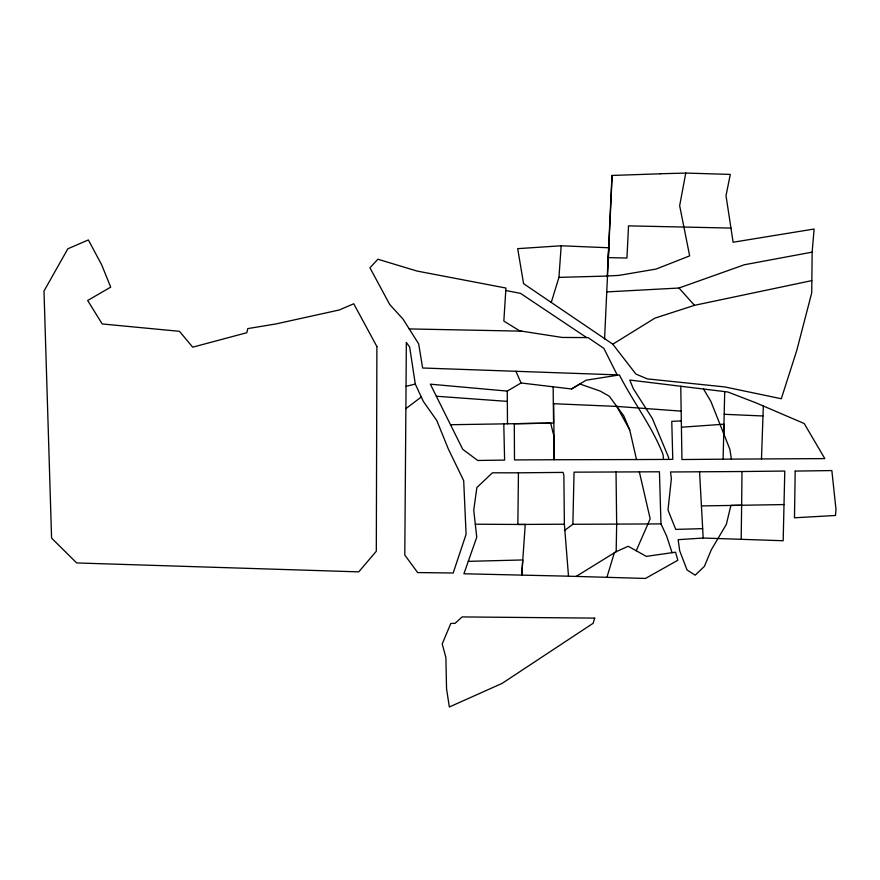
<?xml version="1.0" encoding="UTF-8"?>
<svg xmlns="http://www.w3.org/2000/svg" width="880" height="880" viewBox="0 0 880 880"><rect width="100%" height="100%" fill="white"/><g stroke="black" fill="none" stroke-linecap="round" stroke-linejoin="round"><path stroke-width="1.32" d="M406.043 386.298L406.329 342.43L409.673 347.127L415.305 384.087L423.368 401.478L436.799 420.519L448.283 448.866L463.694 480.667L466.092 534.314L453.167 573.001L417.637 572.572L404.789 555.016L406.043 386.298L415.305 384.087M741.642 505.263L741.994 471.526L784.784 471.053L783.178 540.738L703.186 538.032L678.15 539.671L679.679 550.748L687.027 569.954L695.2 575.179L704.396 566.368L711.293 549.813L726.341 524.37L730.895 505.428L741.642 505.263L741.18 538.978M564.377 524.216L563.871 475.431L563.079 472.395L518.441 472.824L517.858 524.458L564.377 524.216L568.502 576.191L645.48 578.446L677.831 560.252L675.554 552.2L646.305 556.369L628.199 546.271L616.165 551.683L576.136 576.444M604.571 338.932L608.806 247.775L561.187 245.784L517.682 248.655L523.589 283.69L612.799 344.19L635.877 374.044L647.328 378.895L724.79 386.925L781.297 398.75L796.73 350.592L811.723 292.842L812.152 252.142L814.099 229.02L733.117 242.231L726.011 195.701L730.29 174.427L685.96 173.063L660.253 173.756M681.318 420.904L671.77 421.377L672.782 459.305L668.767 459.426L668.459 457.072L652.333 418.44L633.358 388.762L629.772 380.05L727.782 391.985L755.909 402.831L804.199 423.522L824.813 458.601L731.412 459.118L729.817 449.152L723.745 433.818L723.965 424.204L681.45 427.229M564.421 530.552L572.858 524.293L574.068 472.164L659.428 471.79L660.979 523.908L666.677 536.096L672.089 552.706M680.757 386.265L681.945 459.536L723.118 459.184L724.724 391.611M761.486 458.865L763.323 406.021M612.161 175.494L608.344 257.631L626.945 258.027L628.529 225.863L730.961 228.074M551.243 302.478L558.954 277.376L561.187 245.784M685.773 173.019L679.657 205.7L689.656 255.882L656.04 269.082L618.849 275.396L607.299 276.012L611.974 175.45L660.451 173.789M606.892 577.434L614.317 552.827L616.165 551.683L616.671 524.161L616.022 471.812M568.502 576.191L463.903 573.771L476.751 537.229L473.737 510.235L476.872 487.542L492.404 472.813L518.441 472.824M636.229 550.748L650.177 518.804L639.331 471.79M405.9 408.639L421.201 397.056M612.799 344.19L654.874 318.153L694.485 305.327L811.723 280.632M503.789 423.896L504.603 460.086L477.708 460.471L462.726 449.295L430.353 384.175L507.254 391.094L521.048 382.976L571.527 388.982L579.854 383.988L600.204 391.083L609.235 396.187L623.788 415.888L629.717 429.891L636.504 459.547L668.767 459.426M571.527 388.982L586.146 380.204L619.399 374.935C633.094 402.006 651.948 426.096 663.08 454.597L663.52 459.503M606.76 291.907L678.975 288.024L744.392 264.748L812.152 252.142M702.647 528.649L675.741 529.397L667.997 510.059L671.374 478.61L670.494 471.977L741.994 471.526M558.954 277.376L607.497 276.045M468.281 561.352L522.786 559.955L521.708 575.256L525.25 524.491L475.31 524.216M701.437 505.923L784.014 504.57M450.648 424.721L553.553 423.082L553.146 386.837M723.118 459.184L731.412 459.118M572.858 524.293L660.979 523.908M636.504 459.547L554.279 459.745L553.652 403.711M521.598 331.144L520.124 331.122L503.844 321.068L505.934 288.035L417.054 271.062L377.872 259.237L369.952 267.795L389.752 304.557L403.029 319.11L418.671 343.893L422.631 368.005L617.166 374.869L603.845 348.359L588.005 337.601L562.155 337.447L521.598 331.144L409.222 328.922M762.971 415.976L724.196 414.293M553.344 403.7L616.792 406.417L681.164 411.136M436.403 396.242L507.331 401.39M505.78 290.499L520.509 293.37L586.641 337.59M678.975 288.024L694.485 305.327M703.538 389.037L710.897 401.445L723.745 433.818M616.792 406.417L629.717 429.891M515.966 371.294L521.048 382.976M699.567 471.823L703.186 538.032M507.254 391.094L507.496 423.808M376.893 346.544L376.31 551.221L358.743 571.868L76.681 562.947L51.579 538.109L44 291.038L67.848 248.787L88.374 239.943L101.629 264.748L110.704 287.133L87.659 300.487L102.201 323.95L179.465 331.32L192.698 347.171L246.851 332.706L247.797 328.603L276.045 323.917L339.273 309.98L353.738 303.765L376.893 346.544M795.19 471.097L794.475 517.792L835.472 515.482L836 509.531L831.853 470.558L795.19 471.097M594.682 618.112L593.131 623.293L502.073 683.408L449.361 706.981L446.545 688.82L445.896 657.503L442.211 643.918L450.835 623.414L455.059 623.359L462.132 616.924L594.682 618.112M550.66 423.148L514.294 423.698L514.492 459.932L553.971 459.745L553.718 435.314L550.66 423.148"/></g></svg>
